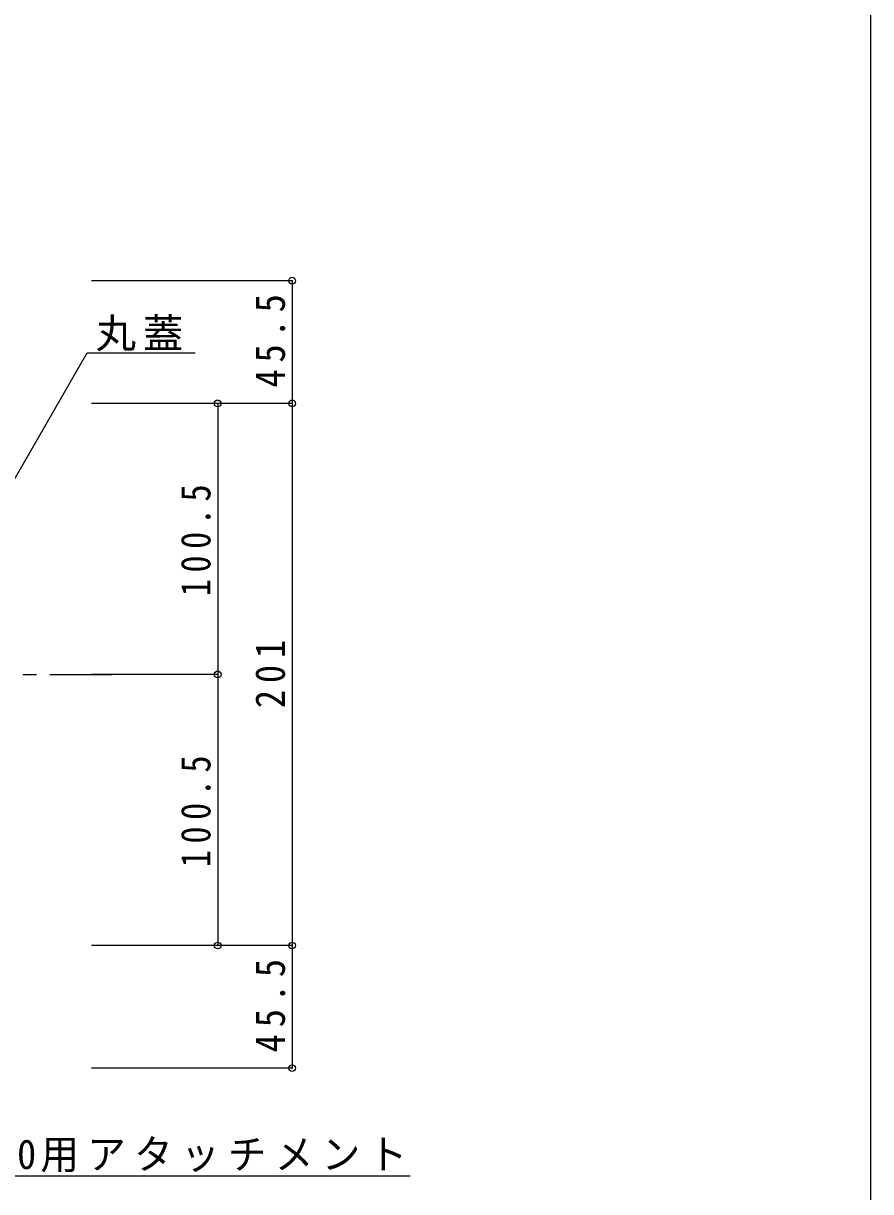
# Model space of a CAD drawing. Units: millimetres at full size, sheet at 1:5. Extents: x -2292 to 1828, y -1273 to 1617.
# Drawn here: x -586.1 to -271.9, y 519.1 to 952.3 of the extents above; entities that cross this region are included whole.
import ezdxf

# ---------------------------------------------------------------- set-up
doc = ezdxf.new("R2010")
doc.units = ezdxf.units.MM
doc.header["$LTSCALE"] = 5
doc.header["$PDMODE"] = 32
doc.header["$PDSIZE"] = 2.5
doc.linetypes.add('CHAIN1', pattern=[8, 5, -1, 1, -1])
doc.layers.add('0-0', color=4, linetype='Continuous')
doc.layers.add('F-0', color=2, linetype='Continuous')
doc.styles.add('ＭＳ ゴシック', font='')
doc.styles.get('ＭＳ ゴシック').set_extended_font_data('MS Gothic')

msp = doc.modelspace()

# ---------------------------------------------------------------- linework, layer by layer
at = {"layer": '0-0'}
for p, q in [((-486.391, 856.925), (-560.819, 856.925)), ((-486.391, 856.925), (-560.819, 856.925)), ((-486.391, 856.925), (-560.819, 856.925)), ((-486.391, 856.925), (-486.391, 811.425)), ((-598.495, 767.543), (-562.344, 830.158)), ((-562.344, 830.158), (-522.338, 830.158)), ((-486.391, 811.425), (-560.819, 811.425)), ((-514.005, 811.425), (-560.819, 811.425)), ((-514.005, 811.425), (-514.005, 710.925)), ((-486.391, 811.425), (-486.391, 610.425)), ((-514.005, 710.925), (-560.819, 710.925)), ((-514.005, 710.925), (-514.005, 610.425)), ((-486.391, 610.425), (-560.819, 610.425)), ((-514.005, 610.425), (-560.819, 610.425)), ((-486.391, 564.925), (-560.819, 564.925)), ((-486.391, 564.925), (-560.819, 564.925)), ((-637.387, 525.002), (-442.68, 525.002))]:
    msp.add_line(p, q, dxfattribs=at)
at = {"layer": '0-0', "linetype": 'CHAIN1'}
msp.add_line((-656.216, 710.925), (-553.419, 710.925), dxfattribs=at)
at = {"layer": '0-0'}
msp.add_lwpolyline([(-486.391, 610.425), (-486.391, 564.925), (-560.819, 564.925)], dxfattribs=at)
at = {"layer": '0-0', "color": 5}
for p in [(-486.391, 856.925), (-514.005, 811.425), (-486.391, 811.425), (-514.005, 710.925), (-514.005, 610.425), (-486.391, 610.425), (-486.391, 564.925)]:
    msp.add_point(p, dxfattribs=at)
at = {"layer": 'F-0', "color": 5}
msp.add_line((-271.874, 1617.338), (-271.874, 212.338), dxfattribs=at)

# ---------------------------------------------------------------- texts
at = {"layer": '0-0', "color": 7, "char_height": 11, "attachment_point": 7, "rotation": 90, "style": 'ＭＳ ゴシック'}
for s, insert in [('\\T1.38;\\W0.9;45.5', (-488.891, 817.3)), ('\\T1.38;\\W0.85;100.5', (-516.505, 739.925)), ('\\T1.38;\\W0.9;201', (-488.891, 698.425)), ('\\T1.38;\\W0.85;100.5', (-516.505, 639.425)), ('\\T1.38;\\W0.9;45.5', (-488.891, 570.8))]:
    msp.add_mtext(s, dxfattribs=dict(at, insert=insert))
at = {"layer": '0-0', "color": 7, "char_height": 11, "attachment_point": 7, "style": 'ＭＳ ゴシック'}
for s, insert in [('\\T1.17;丸蓋', (-559.275, 830.695)), ('\\T1.22;\\W0.95;MD-150用アタッチメント', (-631.759, 526.25))]:
    msp.add_mtext(s, dxfattribs=dict(at, insert=insert))

doc.saveas('drawing.dxf')
